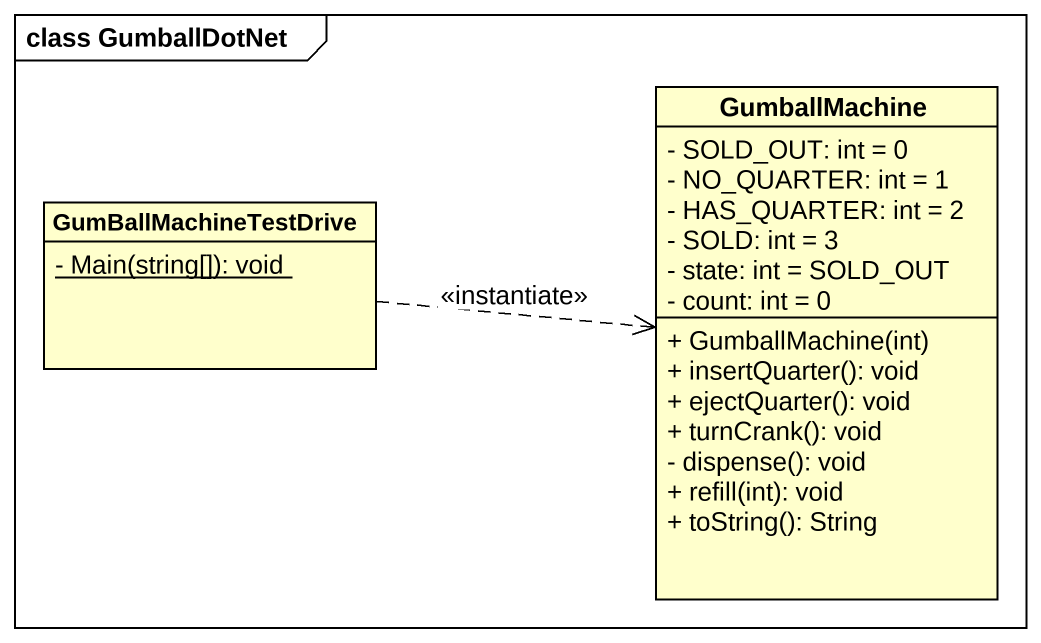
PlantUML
@startuml
mainframe class GumballDotNet
hide circle
hide empty members
skinparam classAttributeIconSize 0
class GumballMachine {
  - SOLD_OUT: int = 0
  - NO_QUARTER: int = 1
  - HAS_QUARTER: int = 2
  - SOLD: int = 3
  - state: int = SOLD_OUT
  - count: int = 0
  + GumballMachine(int)
  + insertQuarter(): void
  + ejectQuarter(): void
  + turnCrank(): void
  - dispense(): void
  + refill(int): void
  + toString(): String
}
class GumBallMachineTestDrive {
  {static} - Main(string[]): void
}
GumBallMachineTestDrive .right.> GumballMachine : <<instantiate>>
@enduml
